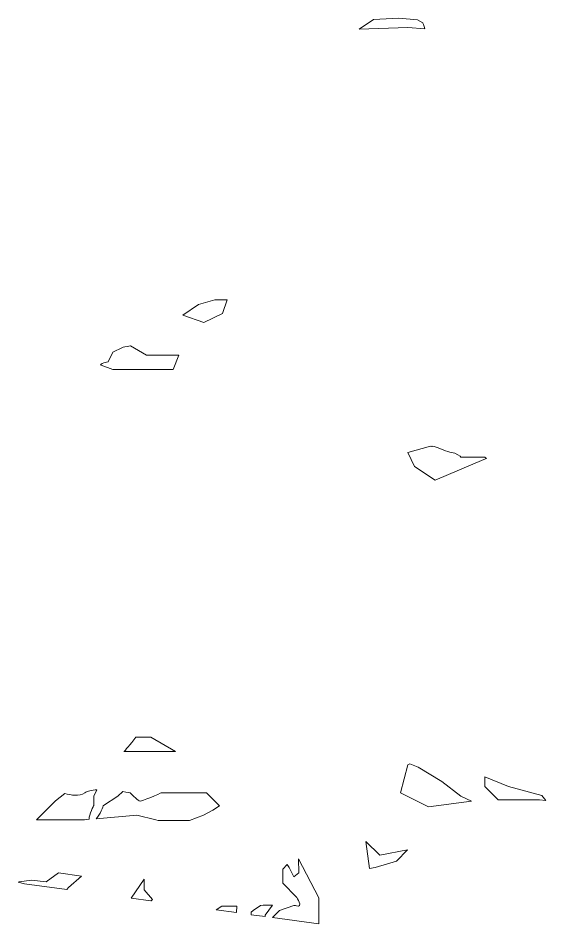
# Model space of a CAD drawing. Extents: x -2 to 9008, y -1000 to 0.
# Drawn here: x 2535.39 to 2555.63, y -594.42 to -559.71 of the extents above; entities that cross this region are included whole.
import ezdxf

# ---------------------------------------------------------------- set-up
doc = ezdxf.new("R2010")
doc.units = 0
doc.header["$MEASUREMENT"] = 0
doc.layers.add('Layer 1', color=7, linetype='Continuous')

# ---------------------------------------------------------------- blocks, each defined once
blk = doc.blocks.new('block 6')
at = {"layer": 'Layer 1', "lineweight": 0}
for points in [[(2543.41, -570.5), (2543.23, -571.03), (2542.51, -571.37), (2541.71, -571.09), (2542.31, -570.68), (2542.93, -570.5), (2543.41, -570.5)], [(2550.06, -589.4), (2550.33, -588.33), (2550.41, -588.29), (2550.73, -588.42), (2551.64, -588.97), (2552.37, -589.52), (2552.78, -589.72), (2551.13, -589.93), (2550.06, -589.4)], [(2553.29, -589.15), (2553.29, -588.78), (2554.2, -589.15), (2555.48, -589.5), (2555.63, -589.69), (2555.38, -589.66), (2553.8, -589.66), (2553.29, -589.15)], [(2550.32, -591.58), (2549.9, -592.02), (2549.08, -592.26), (2548.86, -592.3), (2548.73, -591.26), (2549.26, -591.79), (2550.32, -591.58)], [(2536.46, -592.81), (2536.94, -592.46), (2537.82, -592.59), (2537.32, -593.03), (2537.26, -593.1), (2535.64, -592.88), (2535.39, -592.82), (2535.43, -592.81), (2535.91, -592.75), (2536.46, -592.81)], [(2540.55, -593.48), (2540.49, -593.54), (2540.48, -593.54), (2539.73, -593.44), (2540.22, -592.71), (2540.22, -593.12), (2540.55, -593.48)], [(2543.2, -593.74), (2543.78, -593.74), (2543.76, -593.99), (2542.99, -593.88), (2543.2, -593.74)]]:
    blk.add_lwpolyline(points, dxfattribs=at)
for points, knots in [([(2548.47, -560.13), (2548.47, -560.13), (2549.02, -559.76), (2549.02, -559.76), (2549.02, -559.76), (2549.99, -559.71), (2549.99, -559.71), (2549.99, -559.71), (2550.71, -559.77), (2550.71, -559.77), (2550.71, -559.77), (2550.91, -559.89), (2550.91, -559.89), (2550.91, -559.89), (2550.95, -560), (2550.99, -560.12), (2550.99, -560.12), (2550.33, -560.07), (2550.33, -560.07), (2550.33, -560.07), (2548.47, -560.13), (2548.47, -560.13)], [0, 0, 0, 0, 1, 1, 1, 2, 2, 2, 3, 3, 3, 4, 4, 4, 5, 5, 5, 6, 6, 6, 7, 7, 7, 7]), ([(2541.55, -572.63), (2541.55, -572.63), (2541.34, -573.17), (2541.34, -573.17), (2541.34, -573.17), (2539.02, -573.17), (2539.02, -573.17), (2539.02, -573.17), (2538.57, -573.01), (2538.57, -573.01), (2538.48, -572.96), (2538.84, -572.88), (2538.84, -572.88), (2538.84, -572.88), (2539.02, -572.51), (2539.02, -572.51), (2539.02, -572.51), (2539.39, -572.33), (2539.39, -572.33), (2539.39, -572.33), (2539.52, -572.3), (2539.7, -572.27), (2539.7, -572.27), (2540.32, -572.63), (2540.32, -572.63), (2540.32, -572.63), (2541.55, -572.63), (2541.55, -572.63)], [0, 0, 0, 0, 1, 1, 1, 2, 2, 2, 3, 3, 3, 4, 4, 4, 5, 5, 5, 6, 6, 6, 7, 7, 7, 8, 8, 8, 9, 9, 9, 9]), ([(2550.33, -576.36), (2550.33, -576.36), (2551.2, -576.11), (2551.2, -576.11), (2551.24, -576.12), (2551.27, -576.13), (2551.27, -576.11), (2551.27, -576.11), (2551.35, -576.12), (2551.35, -576.12), (2551.51, -576.18), (2551.87, -576.35), (2552.01, -576.35), (2552.19, -576.35), (2552.37, -576.53), (2552.37, -576.53), (2552.37, -576.53), (2552.92, -576.53), (2553.1, -576.53), (2553.29, -576.53), (2553.29, -576.53), (2553.29, -576.53), (2553.29, -576.53), (2553.31, -576.56), (2553.35, -576.59), (2553.35, -576.59), (2553.25, -576.62), (2553.25, -576.62), (2553.25, -576.62), (2551.39, -577.42), (2551.39, -577.42), (2551.39, -577.42), (2550.59, -576.89), (2550.59, -576.89), (2550.59, -576.89), (2550.33, -576.36), (2550.33, -576.36)], [0, 0, 0, 0, 1, 1, 1, 2, 2, 2, 3, 3, 3, 4, 4, 4, 5, 5, 5, 6, 6, 6, 7, 7, 7, 8, 8, 8, 9, 9, 9, 10, 10, 10, 11, 11, 11, 12, 12, 12, 12]), ([(2539.45, -587.82), (2539.48, -587.79), (2539.69, -587.54), (2539.91, -587.27), (2539.91, -587.27), (2540.48, -587.27), (2540.48, -587.27), (2540.48, -587.27), (2541.42, -587.82), (2541.42, -587.82), (2541.42, -587.82), (2539.45, -587.82), (2539.45, -587.82)], [0, 0, 0, 0, 1, 1, 1, 2, 2, 2, 3, 3, 3, 4, 4, 4, 4]), ([(2538.29, -589.52), (2538.29, -589.52), (2538.29, -589.88), (2538.29, -589.88), (2538.29, -589.88), (2538.12, -590.23), (2538.11, -590.41), (2538.11, -590.41), (2537.93, -590.43), (2537.93, -590.43), (2537.93, -590.43), (2536.1, -590.43), (2536.1, -590.43), (2536.1, -590.43), (2536.46, -590.06), (2536.46, -590.06), (2536.46, -590.06), (2536.83, -589.7), (2536.83, -589.7), (2536.83, -589.7), (2537.18, -589.42), (2537.18, -589.42), (2537.42, -589.49), (2537.73, -589.54), (2537.95, -589.4), (2538.05, -589.33), (2538.22, -589.29), (2538.41, -589.28), (2538.41, -589.28), (2538.29, -589.52), (2538.29, -589.52)], [0, 0, 0, 0, 1, 1, 1, 2, 2, 2, 3, 3, 3, 4, 4, 4, 5, 5, 5, 6, 6, 6, 7, 7, 7, 8, 8, 8, 9, 9, 9, 10, 10, 10, 10]), ([(2539.69, -589.4), (2539.69, -589.4), (2539.95, -589.66), (2540.03, -589.71), (2540.11, -589.76), (2540.87, -589.4), (2540.87, -589.4), (2540.87, -589.4), (2542.61, -589.4), (2542.61, -589.4), (2542.61, -589.4), (2543.11, -589.9), (2543.11, -589.9), (2543.11, -589.9), (2542.86, -590.06), (2542.86, -590.06), (2542.86, -590.06), (2542.5, -590.25), (2542.5, -590.25), (2542.5, -590.25), (2541.96, -590.46), (2541.96, -590.46), (2541.96, -590.46), (2540.76, -590.46), (2540.76, -590.46), (2540.76, -590.46), (2540.67, -590.43), (2540.67, -590.43), (2540.67, -590.43), (2539.94, -590.25), (2539.94, -590.25), (2539.94, -590.25), (2538.38, -590.39), (2538.38, -590.39), (2538.53, -590.26), (2538.66, -589.88), (2538.66, -589.88), (2538.66, -589.88), (2539.21, -589.52), (2539.21, -589.52), (2539.21, -589.52), (2539.41, -589.35), (2539.41, -589.35), (2539.58, -589.37), (2539.69, -589.4), (2539.69, -589.4)], [0, 0, 0, 0, 1, 1, 1, 2, 2, 2, 3, 3, 3, 4, 4, 4, 5, 5, 5, 6, 6, 6, 7, 7, 7, 8, 8, 8, 9, 9, 9, 10, 10, 10, 11, 11, 11, 12, 12, 12, 13, 13, 13, 14, 14, 14, 15, 15, 15, 15]), ([(2545.96, -593.71), (2546.01, -593.72), (2546.05, -593.72), (2546.07, -593.73), (2546.34, -593.81), (2546.07, -593.39), (2546.07, -593.39), (2546.07, -593.39), (2545.54, -592.86), (2545.54, -592.86), (2545.54, -592.86), (2545.54, -592.32), (2545.54, -592.32), (2545.54, -592.32), (2545.71, -592.15), (2545.71, -592.15), (2545.71, -592.15), (2545.79, -592.26), (2545.79, -592.26), (2545.79, -592.26), (2545.97, -592.62), (2545.97, -592.62), (2545.97, -592.62), (2546.15, -592.47), (2546.15, -592.47), (2546.15, -592.47), (2546.14, -591.93), (2546.14, -591.93), (2546.14, -591.93), (2546.92, -593.42), (2546.92, -593.42), (2546.92, -593.42), (2546.92, -594.42), (2546.92, -594.42), (2546.92, -594.42), (2545.15, -594.18), (2545.15, -594.18), (2545.15, -594.18), (2545.42, -593.91), (2545.42, -593.91), (2545.42, -593.91), (2545.97, -593.72), (2545.97, -593.72), (2545.97, -593.72), (2545.96, -593.71), (2545.96, -593.71)], [0, 0, 0, 0, 1, 1, 1, 2, 2, 2, 3, 3, 3, 4, 4, 4, 5, 5, 5, 6, 6, 6, 7, 7, 7, 8, 8, 8, 9, 9, 9, 10, 10, 10, 11, 11, 11, 12, 12, 12, 13, 13, 13, 14, 14, 14, 15, 15, 15, 15]), ([(2544.33, -594.07), (2544.33, -594.07), (2544.33, -593.97), (2544.33, -593.97), (2544.33, -593.97), (2544.41, -593.91), (2544.41, -593.91), (2544.41, -593.91), (2544.68, -593.71), (2544.68, -593.71), (2544.83, -593.71), (2544.99, -593.7), (2545.14, -593.7), (2545.14, -593.7), (2544.87, -594.09), (2544.87, -594.09), (2544.87, -594.09), (2544.87, -594.14), (2544.87, -594.14), (2544.87, -594.14), (2544.33, -594.07), (2544.33, -594.07)], [0, 0, 0, 0, 1, 1, 1, 2, 2, 2, 3, 3, 3, 4, 4, 4, 5, 5, 5, 6, 6, 6, 7, 7, 7, 7])]:
    blk.add_open_spline(points, degree=3, knots=knots, dxfattribs=at)
blk = doc.blocks.new('block 5')
at = {"layer": 'Layer 1'}
blk.add_blockref('block 6', (0, 0), dxfattribs=at)

msp = doc.modelspace()

# ---------------------------------------------------------------- block references
at = {"layer": 'Layer 1'}
msp.add_blockref('block 5', (0, 0), dxfattribs=at)

doc.saveas('drawing.dxf')
